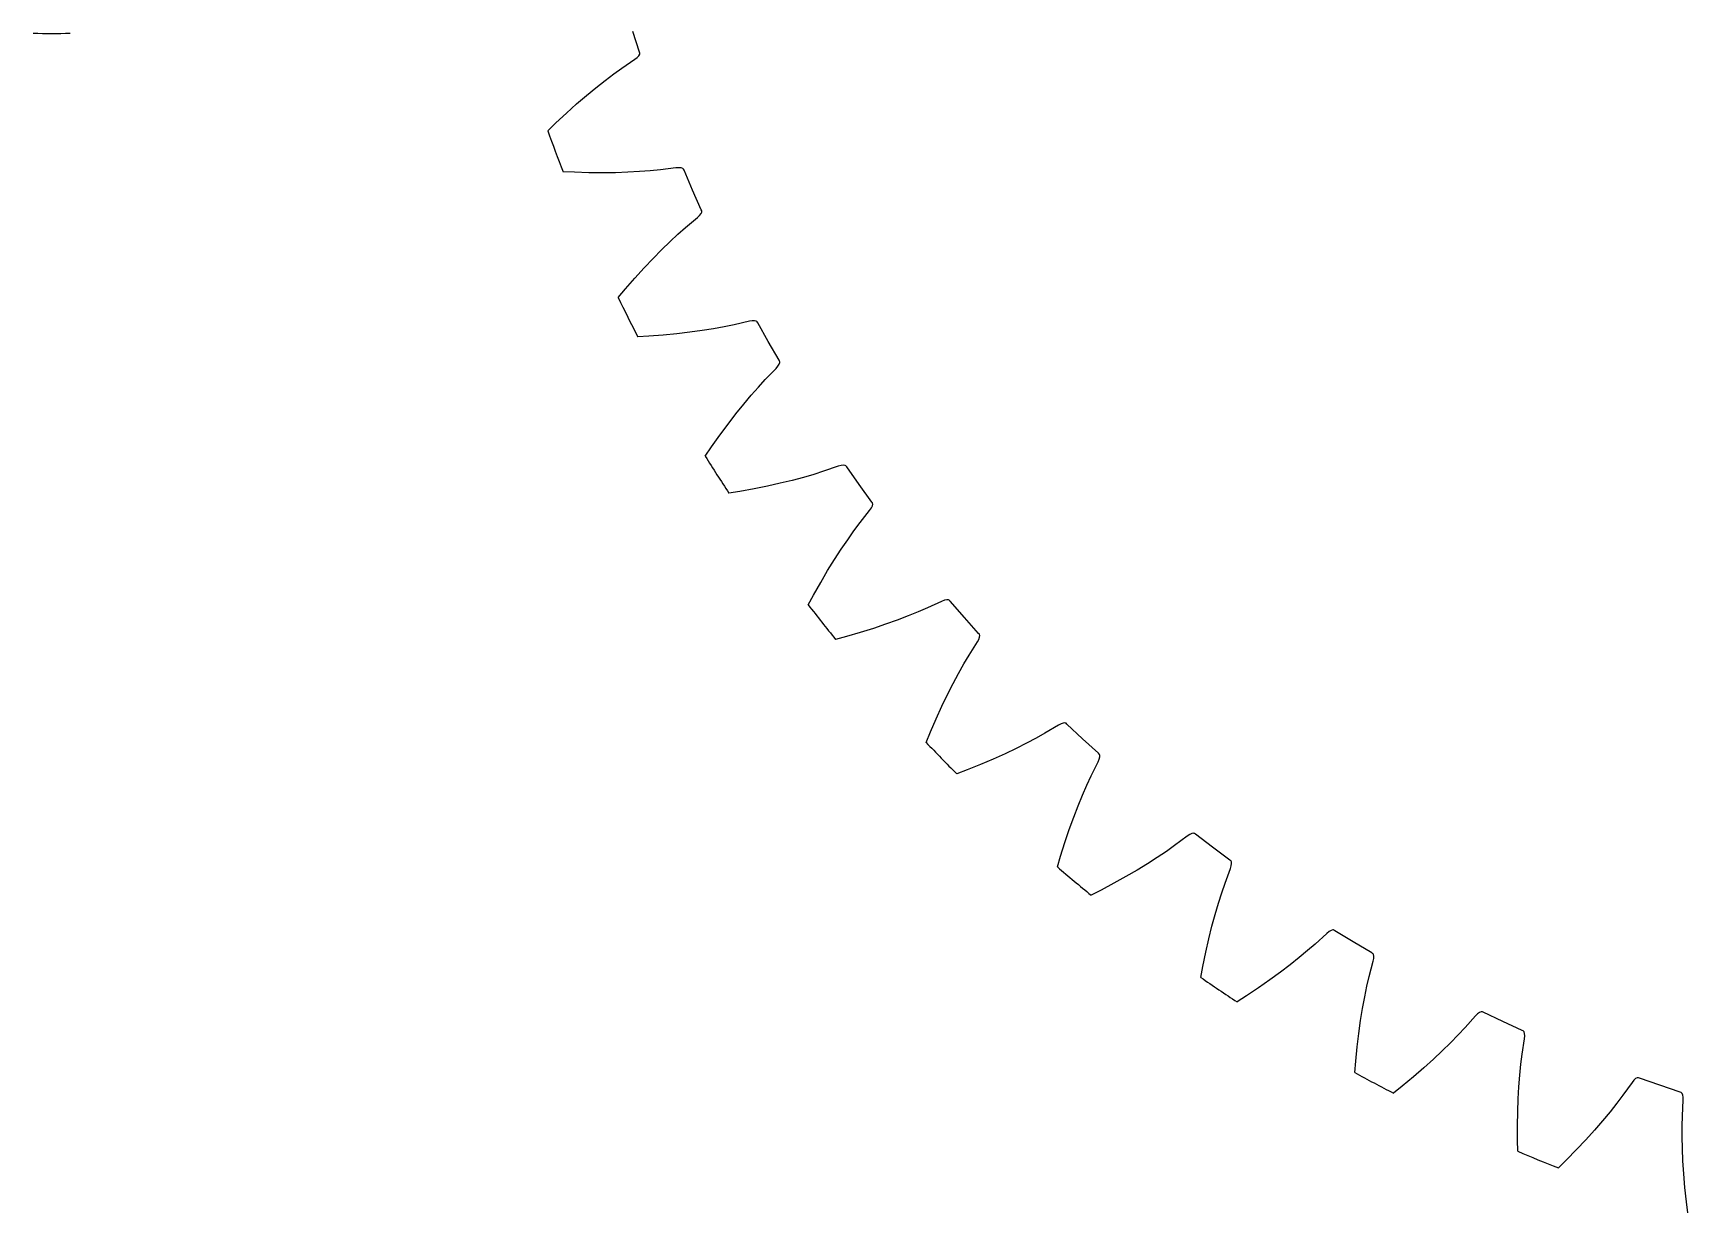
# Model space of a CAD drawing. Extents: x -27 to 210, y -94 to 94.
# Drawn here: x -1 to 88, y -90.4 to -27 of the extents above; entities that cross this region are included whole.
import ezdxf

# ---------------------------------------------------------------- set-up
doc = ezdxf.new("R2010")
doc.units = 0

msp = doc.modelspace()

# ---------------------------------------------------------------- linework, layer by layer
at = {"layer": 'layer0'}
for p, q in [((31.598, -27.999), (31.239, -26.899)), ((30.659, -28.86), (31.353, -28.389)), ((31.353, -28.389), (31.48, -28.292)), ((31.48, -28.292), (31.565, -28.202)), ((31.565, -28.202), (31.611, -28.122)), ((31.616, -28.053), (31.598, -27.999)), ((31.611, -28.122), (31.618, -28.086)), ((31.618, -28.086), (31.616, -28.053)), ((29.749, -29.531), (30.216, -29.179)), ((30.216, -29.179), (30.659, -28.86)), ((28.747, -30.336), (29.258, -29.917)), ((29.258, -29.917), (29.749, -29.531)), ((27.667, -31.281), (28.217, -30.79)), ((28.217, -30.79), (28.747, -30.336)), ((26.665, -32.229), (27.1, -31.809)), ((27.1, -31.809), (27.667, -31.281)), ((28.101, -34.465), (27.498, -34.436)), ((28.876, -34.487), (28.101, -34.465)), ((29.613, -34.493), (28.876, -34.487)), ((30.31, -34.484), (29.613, -34.493)), ((30.971, -34.461), (30.31, -34.484)), ((31.595, -34.427), (30.971, -34.461)), ((32.178, -34.383), (31.595, -34.427)), ((32.721, -34.33), (32.178, -34.383)), ((33.553, -34.226), (32.721, -34.33)), ((33.713, -34.216), (33.553, -34.226)), ((33.836, -34.226), (33.713, -34.216)), ((33.923, -34.256), (33.836, -34.226)), ((33.953, -34.278), (33.923, -34.256)), ((33.973, -34.304), (33.953, -34.278)), ((33.995, -34.357), (33.973, -34.304)), ((34.452, -35.42), (33.995, -34.357)), ((34.922, -36.477), (34.452, -35.42)), ((34.076, -37.431), (34.718, -36.891)), ((34.718, -36.891), (34.834, -36.781)), ((34.834, -36.781), (34.91, -36.683)), ((34.91, -36.683), (34.947, -36.598)), ((34.945, -36.53), (34.922, -36.477)), ((34.951, -36.562), (34.945, -36.53)), ((34.947, -36.598), (34.951, -36.562)), ((32.791, -38.626), (33.24, -38.192)), ((33.24, -38.192), (33.669, -37.794)), ((33.669, -37.794), (34.076, -37.431)), ((31.845, -39.601), (32.326, -39.096)), ((32.326, -39.096), (32.791, -38.626)), ((31.349, -40.146), (31.845, -39.601)), ((30.45, -41.192), (30.839, -40.729)), ((30.839, -40.729), (31.349, -40.146)), ((36.69, -42.659), (36.155, -42.768)), ((37.507, -42.47), (36.69, -42.659)), ((37.664, -42.444), (37.507, -42.47)), ((37.788, -42.442), (37.664, -42.444)), ((37.878, -42.463), (37.788, -42.442)), ((37.91, -42.481), (37.878, -42.463)), ((37.932, -42.505), (37.91, -42.481)), ((37.96, -42.556), (37.932, -42.505)), ((38.523, -43.566), (37.96, -42.556)), ((32.108, -43.269), (31.505, -43.302)), ((32.881, -43.211), (32.108, -43.269)), ((33.615, -43.141), (32.881, -43.211)), ((34.307, -43.06), (33.615, -43.141)), ((34.962, -42.97), (34.307, -43.06)), ((35.579, -42.872), (34.962, -42.97)), ((36.155, -42.768), (35.579, -42.872)), ((39.099, -44.569), (38.523, -43.566)), ((38.357, -45.604), (38.939, -45.001)), ((38.939, -45.001), (39.043, -44.88)), ((39.043, -44.88), (39.109, -44.775)), ((39.128, -44.619), (39.099, -44.569)), ((39.109, -44.775), (39.137, -44.687)), ((39.137, -44.65), (39.128, -44.619)), ((39.137, -44.687), (39.137, -44.65)), ((37.603, -46.447), (37.988, -46.007)), ((37.988, -46.007), (38.357, -45.604)), ((36.786, -47.44), (37.201, -46.925)), ((37.201, -46.925), (37.603, -46.447)), ((35.923, -48.586), (36.361, -47.993)), ((36.361, -47.993), (36.786, -47.44)), ((35.476, -49.218), (35.923, -48.586)), ((35.136, -49.718), (35.476, -49.218)), ((40.973, -50.699), (40.411, -50.862)), ((41.494, -50.536), (40.973, -50.699)), ((42.287, -50.265), (41.494, -50.536)), ((42.441, -50.222), (42.287, -50.265)), ((42.564, -50.207), (42.441, -50.222)), ((42.655, -50.219), (42.564, -50.207)), ((42.689, -50.234), (42.655, -50.219)), ((42.714, -50.256), (42.689, -50.234)), ((42.746, -50.303), (42.714, -50.256)), ((43.411, -51.25), (42.746, -50.303)), ((37.762, -51.477), (36.999, -51.614)), ((38.485, -51.332), (37.762, -51.477)), ((39.165, -51.18), (38.485, -51.332)), ((39.808, -51.023), (39.165, -51.18)), ((40.411, -50.862), (39.808, -51.023)), ((44.087, -52.188), (43.411, -51.25)), ((36.999, -51.614), (36.403, -51.709)), ((44.063, -52.503), (44.117, -52.392)), ((44.121, -52.235), (44.087, -52.188)), ((44.117, -52.392), (44.136, -52.302)), ((44.133, -52.265), (44.121, -52.235)), ((44.136, -52.302), (44.133, -52.265)), ((43.13, -53.733), (43.455, -53.295)), ((43.455, -53.295), (43.972, -52.635)), ((43.972, -52.635), (44.063, -52.503)), ((42.441, -54.727), (42.791, -54.211)), ((42.791, -54.211), (43.13, -53.733)), ((42.081, -55.282), (42.441, -54.727)), ((41.34, -56.51), (41.715, -55.875)), ((41.715, -55.875), (42.081, -55.282)), ((40.961, -57.186), (41.34, -56.51)), ((40.674, -57.718), (40.961, -57.186)), ((47.843, -57.526), (47.082, -57.878)), ((47.992, -57.468), (47.843, -57.526)), ((48.113, -57.44), (47.992, -57.468)), ((48.205, -57.443), (48.113, -57.44)), ((48.24, -57.454), (48.205, -57.443)), ((48.267, -57.473), (48.24, -57.454)), ((48.304, -57.517), (48.267, -57.473)), ((49.062, -58.39), (48.304, -57.517)), ((45.455, -58.536), (44.832, -58.758)), ((46.039, -58.313), (45.455, -58.536)), ((46.581, -58.093), (46.039, -58.313)), ((47.082, -57.878), (46.581, -58.093)), ((49.831, -59.254), (49.062, -58.39)), ((42.722, -59.412), (42.139, -59.568)), ((43.467, -59.197), (42.722, -59.412)), ((44.171, -58.979), (43.467, -59.197)), ((44.832, -58.758), (44.171, -58.979)), ((49.763, -59.71), (49.84, -59.57)), ((49.87, -59.297), (49.831, -59.254)), ((49.84, -59.57), (49.883, -59.454)), ((49.885, -59.326), (49.87, -59.297)), ((49.883, -59.454), (49.892, -59.362)), ((49.892, -59.362), (49.885, -59.326)), ((49.038, -60.89), (49.316, -60.42)), ((49.316, -60.42), (49.763, -59.71)), ((48.751, -61.399), (49.038, -60.89)), ((48.155, -62.538), (48.455, -61.949)), ((48.455, -61.949), (48.751, -61.399)), ((47.851, -63.166), (48.155, -62.538)), ((47.236, -64.547), (47.544, -63.836)), ((47.544, -63.836), (47.851, -63.166)), ((47.005, -65.106), (47.236, -64.547)), ((52.919, -64.872), (52.403, -65.146)), ((53.396, -64.606), (52.919, -64.872)), ((54.117, -64.178), (53.396, -64.606)), ((54.259, -64.104), (54.117, -64.178)), ((54.376, -64.065), (54.259, -64.104)), ((54.468, -64.057), (54.376, -64.065)), ((54.504, -64.066), (54.468, -64.057)), ((54.533, -64.082), (54.504, -64.066)), ((54.574, -64.121), (54.533, -64.082)), ((55.418, -64.912), (54.574, -64.121)), ((56.272, -65.693), (55.418, -64.912)), ((51.248, -65.713), (50.613, -66)), ((51.845, -65.427), (51.248, -65.713)), ((52.403, -65.146), (51.845, -65.427)), ((56.315, -65.731), (56.272, -65.693)), ((56.333, -65.759), (56.315, -65.731)), ((56.344, -65.794), (56.333, -65.759)), ((56.344, -65.886), (56.344, -65.794)), ((49.217, -66.58), (48.652, -66.795)), ((49.936, -66.29), (49.217, -66.58)), ((50.613, -66), (49.936, -66.29)), ((55.88, -66.905), (56.251, -66.153)), ((56.251, -66.153), (56.313, -66.006)), ((56.313, -66.006), (56.344, -65.886)), ((55.418, -67.937), (55.651, -67.401)), ((55.651, -67.401), (55.88, -66.905)), ((55.18, -68.515), (55.418, -67.937)), ((54.704, -69.787), (54.942, -69.131)), ((54.942, -69.131), (55.18, -68.515)), ((54.468, -70.485), (54.704, -69.787)), ((61.041, -70.149), (60.368, -70.649)), ((61.175, -70.061), (61.041, -70.149)), ((61.288, -70.01), (61.175, -70.061)), ((61.378, -69.993), (61.288, -70.01)), ((61.414, -69.998), (61.378, -69.993)), ((61.445, -70.011), (61.414, -69.998)), ((61.49, -70.046), (61.445, -70.011)), ((62.411, -70.746), (61.49, -70.046)), ((54.234, -71.224), (54.468, -70.485)), ((59.921, -70.963), (59.435, -71.289)), ((60.368, -70.649), (59.921, -70.963)), ((63.341, -71.434), (62.411, -70.746)), ((54.063, -71.803), (54.234, -71.224)), ((58.346, -71.971), (57.743, -72.322)), ((58.91, -71.626), (58.346, -71.971)), ((59.435, -71.289), (58.91, -71.626)), ((63.075, -72.681), (63.367, -71.894)), ((63.387, -71.468), (63.341, -71.434)), ((63.367, -71.894), (63.414, -71.742)), ((63.408, -71.494), (63.387, -71.468)), ((63.422, -71.527), (63.408, -71.494)), ((63.414, -71.742), (63.432, -71.619)), ((63.432, -71.619), (63.422, -71.527)), ((57.099, -72.68), (56.414, -73.042)), ((57.743, -72.322), (57.099, -72.68)), ((62.899, -73.197), (63.075, -72.681)), ((56.414, -73.042), (55.875, -73.315)), ((62.545, -74.354), (62.721, -73.755)), ((62.721, -73.755), (62.899, -73.197)), ((62.371, -74.992), (62.545, -74.354)), ((62.202, -75.668), (62.371, -74.992)), ((68.542, -75.377), (67.924, -75.944)), ((68.666, -75.276), (68.542, -75.377)), ((68.773, -75.213), (68.666, -75.276)), ((68.862, -75.187), (68.773, -75.213)), ((68.898, -75.188), (68.862, -75.187)), ((68.93, -75.198), (68.898, -75.188)), ((68.979, -75.228), (68.93, -75.198)), ((69.967, -75.829), (68.979, -75.228)), ((61.882, -77.146), (62.038, -76.387)), ((62.038, -76.387), (62.202, -75.668)), ((67.512, -76.301), (67.062, -76.675)), ((67.924, -75.944), (67.512, -76.301)), ((70.962, -76.419), (69.967, -75.829)), ((71.011, -76.448), (70.962, -76.419)), ((71.035, -76.471), (71.011, -76.448)), ((71.053, -76.503), (71.035, -76.471)), ((61.771, -77.74), (61.882, -77.146)), ((66.574, -77.065), (66.049, -77.466)), ((67.062, -76.675), (66.574, -77.065)), ((70.826, -77.686), (71.036, -76.874)), ((71.036, -76.874), (71.066, -76.717)), ((71.071, -76.593), (71.053, -76.503)), ((71.066, -76.717), (71.071, -76.593)), ((65.486, -77.878), (64.882, -78.3)), ((66.049, -77.466), (65.486, -77.878)), ((70.585, -78.79), (70.704, -78.218)), ((70.704, -78.218), (70.826, -77.686)), ((64.237, -78.73), (63.729, -79.057)), ((64.882, -78.3), (64.237, -78.73)), ((70.471, -79.404), (70.585, -78.79)), ((70.265, -80.747), (70.363, -80.057)), ((70.363, -80.057), (70.471, -79.404)), ((76.542, -79.805), (75.985, -80.433)), ((76.655, -79.692), (76.542, -79.805)), ((76.754, -79.619), (76.655, -79.692)), ((76.84, -79.584), (76.754, -79.619)), ((76.876, -79.581), (76.84, -79.584)), ((76.908, -79.588), (76.876, -79.581)), ((76.96, -79.612), (76.908, -79.588)), ((78.005, -80.109), (76.96, -79.612)), ((70.176, -81.479), (70.265, -80.747)), ((75.612, -80.831), (75.203, -81.249)), ((75.985, -80.433), (75.612, -80.831)), ((79.055, -80.593), (78.005, -80.109)), ((79.108, -80.617), (79.055, -80.593)), ((79.133, -80.638), (79.108, -80.617)), ((79.154, -80.668), (79.133, -80.638)), ((79.182, -80.755), (79.154, -80.668)), ((79.176, -81.038), (79.19, -80.879)), ((79.19, -80.879), (79.182, -80.755)), ((70.099, -82.25), (70.176, -81.479)), ((74.757, -81.687), (74.276, -82.14)), ((75.203, -81.249), (74.757, -81.687)), ((79.05, -81.867), (79.176, -81.038)), ((70.049, -82.852), (70.099, -82.25)), ((73.758, -82.607), (73.201, -83.089)), ((74.276, -82.14), (73.758, -82.607)), ((78.924, -82.991), (78.983, -82.409)), ((78.983, -82.409), (79.05, -81.867)), ((72.604, -83.584), (72.132, -83.961)), ((73.201, -83.089), (72.604, -83.584)), ((78.834, -84.274), (78.874, -83.614)), ((78.874, -83.614), (78.924, -82.991)), ((84.954, -83.388), (84.465, -84.069)), ((85.055, -83.264), (84.954, -83.388)), ((85.146, -83.181), (85.055, -83.264)), ((85.227, -83.137), (85.146, -83.181)), ((85.264, -83.131), (85.227, -83.137)), ((85.296, -83.134), (85.264, -83.131)), ((85.35, -83.153), (85.296, -83.134)), ((86.44, -83.54), (85.35, -83.153)), ((87.535, -83.913), (86.44, -83.54)), ((78.807, -84.97), (78.834, -84.274)), ((84.134, -84.504), (83.771, -84.962)), ((84.465, -84.069), (84.134, -84.504)), ((87.59, -83.932), (87.535, -83.913)), ((87.617, -83.949), (87.59, -83.932)), ((87.641, -83.977), (87.617, -83.949)), ((87.678, -84.061), (87.641, -83.977)), ((87.661, -85.181), (87.7, -84.344)), ((87.698, -84.184), (87.678, -84.061)), ((87.7, -84.344), (87.698, -84.184)), ((78.794, -85.707), (78.807, -84.97)), ((83.771, -84.962), (83.372, -85.443)), ((87.65, -85.727), (87.661, -85.181)), ((78.796, -86.482), (78.794, -85.707)), ((82.94, -85.943), (82.473, -86.461)), ((83.372, -85.443), (82.94, -85.943)), ((87.651, -86.312), (87.65, -85.727)), ((78.809, -87.086), (78.796, -86.482)), ((81.968, -86.998), (81.426, -87.552)), ((82.473, -86.461), (81.968, -86.998)), ((87.665, -86.936), (87.651, -86.312)), ((87.694, -87.597), (87.665, -86.936)), ((81.426, -87.552), (80.995, -87.975)), ((87.738, -88.293), (87.694, -87.597)), ((87.801, -89.027), (87.738, -88.293)), ((87.883, -89.798), (87.801, -89.027)), ((87.958, -90.397), (87.883, -89.798))]:
    msp.add_line(p, q, dxfattribs=at)
for start, end in [(199.9404, 201.37108), (205.84204, 207.27272), (211.74368, 213.17436), (217.64532, 219.076), (223.54696, 224.97763), (229.44859, 230.87927), (235.35024, 236.78091), (241.25187, 242.68255), (247.15351, 248.58419)]:
    msp.add_arc((115.5, 0), 94.5, start, end, dxfattribs=at)
at = {"layer": 'layer1'}
msp.add_arc((0, 0), 27, 267.88193, 272.11807, dxfattribs=at)
at = {"layer": 'layer2'}
for p, q in [((31.598, -27.999), (31.239, -26.899)), ((30.659, -28.86), (31.353, -28.389)), ((31.353, -28.389), (31.48, -28.292)), ((31.48, -28.292), (31.565, -28.202)), ((31.565, -28.202), (31.611, -28.122)), ((31.616, -28.053), (31.598, -27.999)), ((31.611, -28.122), (31.618, -28.086)), ((31.618, -28.086), (31.616, -28.053)), ((29.749, -29.531), (30.216, -29.179)), ((30.216, -29.179), (30.659, -28.86)), ((28.747, -30.336), (29.258, -29.917)), ((29.258, -29.917), (29.749, -29.531)), ((27.667, -31.281), (28.217, -30.79)), ((28.217, -30.79), (28.747, -30.336)), ((26.665, -32.229), (27.1, -31.809)), ((27.1, -31.809), (27.667, -31.281)), ((28.101, -34.465), (27.498, -34.436)), ((28.876, -34.487), (28.101, -34.465)), ((29.613, -34.493), (28.876, -34.487)), ((30.31, -34.484), (29.613, -34.493)), ((30.971, -34.461), (30.31, -34.484)), ((31.595, -34.427), (30.971, -34.461)), ((32.178, -34.383), (31.595, -34.427)), ((32.721, -34.33), (32.178, -34.383)), ((33.553, -34.226), (32.721, -34.33)), ((33.713, -34.216), (33.553, -34.226)), ((33.836, -34.226), (33.713, -34.216)), ((33.923, -34.256), (33.836, -34.226)), ((33.953, -34.278), (33.923, -34.256)), ((33.973, -34.304), (33.953, -34.278)), ((33.995, -34.357), (33.973, -34.304)), ((34.452, -35.42), (33.995, -34.357)), ((34.922, -36.477), (34.452, -35.42)), ((34.076, -37.431), (34.718, -36.891)), ((34.718, -36.891), (34.834, -36.781)), ((34.834, -36.781), (34.91, -36.683)), ((34.91, -36.683), (34.947, -36.598)), ((34.945, -36.53), (34.922, -36.477)), ((34.951, -36.562), (34.945, -36.53)), ((34.947, -36.598), (34.951, -36.562)), ((32.791, -38.626), (33.24, -38.192)), ((33.24, -38.192), (33.669, -37.794)), ((33.669, -37.794), (34.076, -37.431)), ((31.845, -39.601), (32.326, -39.096)), ((32.326, -39.096), (32.791, -38.626)), ((31.349, -40.146), (31.845, -39.601)), ((30.45, -41.192), (30.839, -40.729)), ((30.839, -40.729), (31.349, -40.146)), ((36.69, -42.659), (36.155, -42.768)), ((37.507, -42.47), (36.69, -42.659)), ((37.664, -42.444), (37.507, -42.47)), ((37.788, -42.442), (37.664, -42.444)), ((37.878, -42.463), (37.788, -42.442)), ((37.91, -42.481), (37.878, -42.463)), ((37.932, -42.505), (37.91, -42.481)), ((37.96, -42.556), (37.932, -42.505)), ((38.523, -43.566), (37.96, -42.556)), ((32.108, -43.269), (31.505, -43.302)), ((32.881, -43.211), (32.108, -43.269)), ((33.615, -43.141), (32.881, -43.211)), ((34.307, -43.06), (33.615, -43.141)), ((34.962, -42.97), (34.307, -43.06)), ((35.579, -42.872), (34.962, -42.97)), ((36.155, -42.768), (35.579, -42.872)), ((39.099, -44.569), (38.523, -43.566)), ((38.357, -45.604), (38.939, -45.001)), ((38.939, -45.001), (39.043, -44.88)), ((39.043, -44.88), (39.109, -44.775)), ((39.128, -44.619), (39.099, -44.569)), ((39.109, -44.775), (39.137, -44.687)), ((39.137, -44.65), (39.128, -44.619)), ((39.137, -44.687), (39.137, -44.65)), ((37.603, -46.447), (37.988, -46.007)), ((37.988, -46.007), (38.357, -45.604)), ((36.786, -47.44), (37.201, -46.925)), ((37.201, -46.925), (37.603, -46.447)), ((35.923, -48.586), (36.361, -47.993)), ((36.361, -47.993), (36.786, -47.44)), ((35.476, -49.218), (35.923, -48.586)), ((35.136, -49.718), (35.476, -49.218)), ((40.973, -50.699), (40.411, -50.862)), ((41.494, -50.536), (40.973, -50.699)), ((42.287, -50.265), (41.494, -50.536)), ((42.441, -50.222), (42.287, -50.265)), ((42.564, -50.207), (42.441, -50.222)), ((42.655, -50.219), (42.564, -50.207)), ((42.689, -50.234), (42.655, -50.219)), ((42.714, -50.256), (42.689, -50.234)), ((42.746, -50.303), (42.714, -50.256)), ((43.411, -51.25), (42.746, -50.303)), ((37.762, -51.477), (36.999, -51.614)), ((38.485, -51.332), (37.762, -51.477)), ((39.165, -51.18), (38.485, -51.332)), ((39.808, -51.023), (39.165, -51.18)), ((40.411, -50.862), (39.808, -51.023)), ((44.087, -52.188), (43.411, -51.25)), ((36.999, -51.614), (36.403, -51.709)), ((44.063, -52.503), (44.117, -52.392)), ((44.121, -52.235), (44.087, -52.188)), ((44.117, -52.392), (44.136, -52.302)), ((44.133, -52.265), (44.121, -52.235)), ((44.136, -52.302), (44.133, -52.265)), ((43.13, -53.733), (43.455, -53.295)), ((43.455, -53.295), (43.972, -52.635)), ((43.972, -52.635), (44.063, -52.503)), ((42.441, -54.727), (42.791, -54.211)), ((42.791, -54.211), (43.13, -53.733)), ((42.081, -55.282), (42.441, -54.727)), ((41.34, -56.51), (41.715, -55.875)), ((41.715, -55.875), (42.081, -55.282)), ((40.961, -57.186), (41.34, -56.51)), ((40.674, -57.718), (40.961, -57.186)), ((47.843, -57.526), (47.082, -57.878)), ((47.992, -57.468), (47.843, -57.526)), ((48.113, -57.44), (47.992, -57.468)), ((48.205, -57.443), (48.113, -57.44)), ((48.24, -57.454), (48.205, -57.443)), ((48.267, -57.473), (48.24, -57.454)), ((48.304, -57.517), (48.267, -57.473)), ((49.062, -58.39), (48.304, -57.517)), ((45.455, -58.536), (44.832, -58.758)), ((46.039, -58.313), (45.455, -58.536)), ((46.581, -58.093), (46.039, -58.313)), ((47.082, -57.878), (46.581, -58.093)), ((49.831, -59.254), (49.062, -58.39)), ((42.722, -59.412), (42.139, -59.568)), ((43.467, -59.197), (42.722, -59.412)), ((44.171, -58.979), (43.467, -59.197)), ((44.832, -58.758), (44.171, -58.979)), ((49.763, -59.71), (49.84, -59.57)), ((49.87, -59.297), (49.831, -59.254)), ((49.84, -59.57), (49.883, -59.454)), ((49.885, -59.326), (49.87, -59.297)), ((49.883, -59.454), (49.892, -59.362)), ((49.892, -59.362), (49.885, -59.326)), ((49.038, -60.89), (49.316, -60.42)), ((49.316, -60.42), (49.763, -59.71)), ((48.751, -61.399), (49.038, -60.89)), ((48.155, -62.538), (48.455, -61.949)), ((48.455, -61.949), (48.751, -61.399)), ((47.851, -63.166), (48.155, -62.538)), ((47.236, -64.547), (47.544, -63.836)), ((47.544, -63.836), (47.851, -63.166)), ((47.005, -65.106), (47.236, -64.547)), ((52.919, -64.872), (52.403, -65.146)), ((53.396, -64.606), (52.919, -64.872)), ((54.117, -64.178), (53.396, -64.606)), ((54.259, -64.104), (54.117, -64.178)), ((54.376, -64.065), (54.259, -64.104)), ((54.468, -64.057), (54.376, -64.065)), ((54.504, -64.066), (54.468, -64.057)), ((54.533, -64.082), (54.504, -64.066)), ((54.574, -64.121), (54.533, -64.082)), ((55.418, -64.912), (54.574, -64.121)), ((56.272, -65.693), (55.418, -64.912)), ((51.248, -65.713), (50.613, -66)), ((51.845, -65.427), (51.248, -65.713)), ((52.403, -65.146), (51.845, -65.427)), ((56.315, -65.731), (56.272, -65.693)), ((56.333, -65.759), (56.315, -65.731)), ((56.344, -65.794), (56.333, -65.759)), ((56.344, -65.886), (56.344, -65.794)), ((49.217, -66.58), (48.652, -66.795)), ((49.936, -66.29), (49.217, -66.58)), ((50.613, -66), (49.936, -66.29)), ((55.88, -66.905), (56.251, -66.153)), ((56.251, -66.153), (56.313, -66.006)), ((56.313, -66.006), (56.344, -65.886)), ((55.418, -67.937), (55.651, -67.401)), ((55.651, -67.401), (55.88, -66.905)), ((55.18, -68.515), (55.418, -67.937)), ((54.704, -69.787), (54.942, -69.131)), ((54.942, -69.131), (55.18, -68.515)), ((54.468, -70.485), (54.704, -69.787)), ((61.041, -70.149), (60.368, -70.649)), ((61.175, -70.061), (61.041, -70.149)), ((61.288, -70.01), (61.175, -70.061)), ((61.378, -69.993), (61.288, -70.01)), ((61.414, -69.998), (61.378, -69.993)), ((61.445, -70.011), (61.414, -69.998)), ((61.49, -70.046), (61.445, -70.011)), ((62.411, -70.746), (61.49, -70.046)), ((54.234, -71.224), (54.468, -70.485)), ((59.921, -70.963), (59.435, -71.289)), ((60.368, -70.649), (59.921, -70.963)), ((63.341, -71.434), (62.411, -70.746)), ((54.063, -71.803), (54.234, -71.224)), ((58.346, -71.971), (57.743, -72.322)), ((58.91, -71.626), (58.346, -71.971)), ((59.435, -71.289), (58.91, -71.626)), ((63.075, -72.681), (63.367, -71.894)), ((63.387, -71.468), (63.341, -71.434)), ((63.367, -71.894), (63.414, -71.742)), ((63.408, -71.494), (63.387, -71.468)), ((63.422, -71.527), (63.408, -71.494)), ((63.414, -71.742), (63.432, -71.619)), ((63.432, -71.619), (63.422, -71.527)), ((57.099, -72.68), (56.414, -73.042)), ((57.743, -72.322), (57.099, -72.68)), ((62.899, -73.197), (63.075, -72.681)), ((56.414, -73.042), (55.875, -73.315)), ((62.545, -74.354), (62.721, -73.755)), ((62.721, -73.755), (62.899, -73.197)), ((62.371, -74.992), (62.545, -74.354)), ((62.202, -75.668), (62.371, -74.992)), ((68.542, -75.377), (67.924, -75.944)), ((68.666, -75.276), (68.542, -75.377)), ((68.773, -75.213), (68.666, -75.276)), ((68.862, -75.187), (68.773, -75.213)), ((68.898, -75.188), (68.862, -75.187)), ((68.93, -75.198), (68.898, -75.188)), ((68.979, -75.228), (68.93, -75.198)), ((69.967, -75.829), (68.979, -75.228)), ((61.882, -77.146), (62.038, -76.387)), ((62.038, -76.387), (62.202, -75.668)), ((67.512, -76.301), (67.062, -76.675)), ((67.924, -75.944), (67.512, -76.301)), ((70.962, -76.419), (69.967, -75.829)), ((71.011, -76.448), (70.962, -76.419)), ((71.035, -76.471), (71.011, -76.448)), ((71.053, -76.503), (71.035, -76.471)), ((61.771, -77.74), (61.882, -77.146)), ((66.574, -77.065), (66.049, -77.466)), ((67.062, -76.675), (66.574, -77.065)), ((70.826, -77.686), (71.036, -76.874)), ((71.036, -76.874), (71.066, -76.717)), ((71.071, -76.593), (71.053, -76.503)), ((71.066, -76.717), (71.071, -76.593)), ((65.486, -77.878), (64.882, -78.3)), ((66.049, -77.466), (65.486, -77.878)), ((70.585, -78.79), (70.704, -78.218)), ((70.704, -78.218), (70.826, -77.686)), ((64.237, -78.73), (63.729, -79.057)), ((64.882, -78.3), (64.237, -78.73)), ((70.471, -79.404), (70.585, -78.79)), ((70.265, -80.747), (70.363, -80.057)), ((70.363, -80.057), (70.471, -79.404)), ((76.542, -79.805), (75.985, -80.433)), ((76.655, -79.692), (76.542, -79.805)), ((76.754, -79.619), (76.655, -79.692)), ((76.84, -79.584), (76.754, -79.619)), ((76.876, -79.581), (76.84, -79.584)), ((76.908, -79.588), (76.876, -79.581)), ((76.96, -79.612), (76.908, -79.588)), ((78.005, -80.109), (76.96, -79.612)), ((70.176, -81.479), (70.265, -80.747)), ((75.612, -80.831), (75.203, -81.249)), ((75.985, -80.433), (75.612, -80.831)), ((79.055, -80.593), (78.005, -80.109)), ((79.108, -80.617), (79.055, -80.593)), ((79.133, -80.638), (79.108, -80.617)), ((79.154, -80.668), (79.133, -80.638)), ((79.182, -80.755), (79.154, -80.668)), ((79.176, -81.038), (79.19, -80.879)), ((79.19, -80.879), (79.182, -80.755)), ((70.099, -82.25), (70.176, -81.479)), ((74.757, -81.687), (74.276, -82.14)), ((75.203, -81.249), (74.757, -81.687)), ((79.05, -81.867), (79.176, -81.038)), ((70.049, -82.852), (70.099, -82.25)), ((73.758, -82.607), (73.201, -83.089)), ((74.276, -82.14), (73.758, -82.607)), ((78.924, -82.991), (78.983, -82.409)), ((78.983, -82.409), (79.05, -81.867)), ((72.604, -83.584), (72.132, -83.961)), ((73.201, -83.089), (72.604, -83.584)), ((78.834, -84.274), (78.874, -83.614)), ((78.874, -83.614), (78.924, -82.991)), ((84.954, -83.388), (84.465, -84.069)), ((85.055, -83.264), (84.954, -83.388)), ((85.146, -83.181), (85.055, -83.264)), ((85.227, -83.137), (85.146, -83.181)), ((85.264, -83.131), (85.227, -83.137)), ((85.296, -83.134), (85.264, -83.131)), ((85.35, -83.153), (85.296, -83.134)), ((86.44, -83.54), (85.35, -83.153)), ((87.535, -83.913), (86.44, -83.54)), ((78.807, -84.97), (78.834, -84.274)), ((84.134, -84.504), (83.771, -84.962)), ((84.465, -84.069), (84.134, -84.504)), ((87.59, -83.932), (87.535, -83.913)), ((87.617, -83.949), (87.59, -83.932)), ((87.641, -83.977), (87.617, -83.949)), ((87.678, -84.061), (87.641, -83.977)), ((87.661, -85.181), (87.7, -84.344)), ((87.698, -84.184), (87.678, -84.061)), ((87.7, -84.344), (87.698, -84.184)), ((78.794, -85.707), (78.807, -84.97)), ((83.771, -84.962), (83.372, -85.443)), ((87.65, -85.727), (87.661, -85.181)), ((78.796, -86.482), (78.794, -85.707)), ((82.94, -85.943), (82.473, -86.461)), ((83.372, -85.443), (82.94, -85.943)), ((87.651, -86.312), (87.65, -85.727)), ((78.809, -87.086), (78.796, -86.482)), ((81.968, -86.998), (81.426, -87.552)), ((82.473, -86.461), (81.968, -86.998)), ((87.665, -86.936), (87.651, -86.312)), ((87.694, -87.597), (87.665, -86.936)), ((81.426, -87.552), (80.995, -87.975)), ((87.738, -88.293), (87.694, -87.597)), ((87.801, -89.027), (87.738, -88.293)), ((87.883, -89.798), (87.801, -89.027)), ((87.958, -90.397), (87.883, -89.798))]:
    msp.add_line(p, q, dxfattribs=at)
for start, end in [(199.9404, 201.37108), (205.84204, 207.27272), (211.74368, 213.17436), (217.64532, 219.076), (223.54696, 224.97763), (229.44859, 230.87927), (235.35024, 236.78091), (241.25187, 242.68255), (247.15351, 248.58419)]:
    msp.add_arc((115.5, 0), 94.5, start, end, dxfattribs=at)
at = {"layer": 'layer3'}
msp.add_arc((0, 0), 27, 267.88193, 272.11807, dxfattribs=at)

doc.saveas('drawing.dxf')
